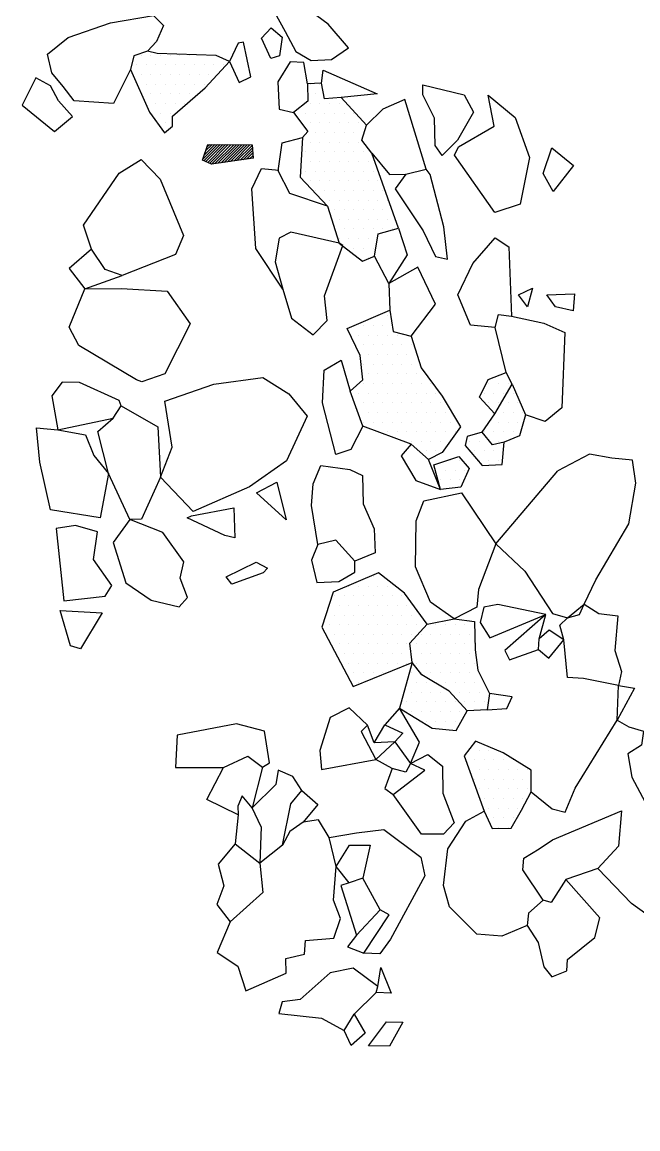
# Model space of a CAD drawing. Header units: metres. Extents: x 384 to 653, y -2222 to -1840.
# Drawn here: x 493.3 to 573, y -2124 to -1980.7 of the extents above; entities that cross this region are included whole.
import ezdxf

# ---------------------------------------------------------------- set-up
doc = ezdxf.new("R2010")
doc.units = ezdxf.units.M
doc.header["$LTSCALE"] = 25
doc.header["$MEASUREMENT"] = 0
doc.layers.get('0').update_dxf_attribs({"linetype": 'CONTINUOUS'})
for name, color, linetype in [('KNOCHEN', 2, 'CONTINUOUS'), ('STEINE', 4, 'CONTINUOUS'), ('STEINESCHRAFF', 4, 'CONTINUOUS')]:
    doc.layers.add(name, color=color, linetype=linetype)

# ---------------------------------------------------------------- blocks, each defined once
blk = doc.blocks.new('*X12')
at = {"color": 0}
for p, q in [((508.75, -1985), (508.75, -1985)), ((510, -1985), (510, -1985)), ((511.25, -1985), (511.25, -1985)), ((512.5, -1985), (512.5, -1985)), ((513.75, -1985), (513.75, -1985)), ((515, -1985), (515, -1985)), ((516.25, -1985), (516.25, -1985)), ((508.125, -1986.25), (508.125, -1986.25)), ((509.375, -1986.25), (509.375, -1986.25)), ((510.625, -1986.25), (510.625, -1986.25)), ((511.875, -1986.25), (511.875, -1986.25)), ((513.125, -1986.25), (513.125, -1986.25)), ((514.375, -1986.25), (514.375, -1986.25)), ((515.625, -1986.25), (515.625, -1986.25)), ((516.875, -1986.25), (516.875, -1986.25)), ((518.125, -1986.25), (518.125, -1986.25)), ((519.375, -1986.25), (519.375, -1986.25)), ((508.75, -1987.5), (508.75, -1987.5)), ((510, -1987.5), (510, -1987.5)), ((511.25, -1987.5), (511.25, -1987.5)), ((512.5, -1987.5), (512.5, -1987.5)), ((513.75, -1987.5), (513.75, -1987.5)), ((515, -1987.5), (515, -1987.5)), ((516.25, -1987.5), (516.25, -1987.5)), ((517.5, -1987.5), (517.5, -1987.5)), ((509.375, -1988.75), (509.375, -1988.75)), ((510.625, -1988.75), (510.625, -1988.75)), ((511.875, -1988.75), (511.875, -1988.75)), ((513.125, -1988.75), (513.125, -1988.75)), ((514.375, -1988.75), (514.375, -1988.75)), ((515.625, -1988.75), (515.625, -1988.75)), ((516.875, -1988.75), (516.875, -1988.75)), ((530.625, -1988.75), (530.625, -1988.75)), ((531.875, -1988.75), (531.875, -1988.75)), ((510, -1990), (510, -1990)), ((511.25, -1990), (511.25, -1990)), ((512.5, -1990), (512.5, -1990)), ((513.75, -1990), (513.75, -1990)), ((515, -1990), (515, -1990)), ((531.25, -1990), (531.25, -1990)), ((509.375, -1991.25), (509.375, -1991.25)), ((510.625, -1991.25), (510.625, -1991.25)), ((511.875, -1991.25), (511.875, -1991.25)), ((513.125, -1991.25), (513.125, -1991.25)), ((514.375, -1991.25), (514.375, -1991.25)), ((530.625, -1991.25), (530.625, -1991.25)), ((531.875, -1991.25), (531.875, -1991.25)), ((533.125, -1991.25), (533.125, -1991.25)), ((534.375, -1991.25), (534.375, -1991.25)), ((510, -1992.5), (510, -1992.5)), ((511.25, -1992.5), (511.25, -1992.5)), ((511.875, -1993.75), (511.875, -1993.75)), ((512.5, -1992.5), (512.5, -1992.5)), ((528.75, -1992.5), (528.75, -1992.5)), ((530, -1992.5), (530, -1992.5)), ((530.625, -1993.75), (530.625, -1993.75)), ((531.25, -1992.5), (531.25, -1992.5)), ((531.875, -1993.75), (531.875, -1993.75)), ((532.5, -1992.5), (532.5, -1992.5)), ((533.125, -1993.75), (533.125, -1993.75)), ((533.75, -1992.5), (533.75, -1992.5)), ((534.375, -1993.75), (534.375, -1993.75)), ((535, -1992.5), (535, -1992.5)), ((535.625, -1993.75), (535.625, -1993.75)), ((536.25, -1992.5), (536.25, -1992.5)), ((536.875, -1993.75), (536.875, -1993.75)), ((531.25, -1995), (531.25, -1995)), ((532.5, -1995), (532.5, -1995)), ((533.75, -1995), (533.75, -1995)), ((535, -1995), (535, -1995)), ((536.25, -1995), (536.25, -1995)), ((537.5, -1995), (537.5, -1995)), ((530.625, -1996.25), (530.625, -1996.25)), ((531.875, -1996.25), (531.875, -1996.25)), ((533.125, -1996.25), (533.125, -1996.25)), ((534.375, -1996.25), (534.375, -1996.25)), ((535.625, -1996.25), (535.625, -1996.25)), ((536.875, -1996.25), (536.875, -1996.25)), ((530, -1997.5), (530, -1997.5)), ((531.25, -1997.5), (531.25, -1997.5)), ((532.5, -1997.5), (532.5, -1997.5)), ((533.75, -1997.5), (533.75, -1997.5)), ((535, -1997.5), (535, -1997.5)), ((536.25, -1997.5), (536.25, -1997.5)), ((537.5, -1997.5), (537.5, -1997.5)), ((530.625, -1998.75), (530.625, -1998.75)), ((531.875, -1998.75), (531.875, -1998.75)), ((533.125, -1998.75), (533.125, -1998.75)), ((534.375, -1998.75), (534.375, -1998.75)), ((535.625, -1998.75), (535.625, -1998.75)), ((536.875, -1998.75), (536.875, -1998.75)), ((538.125, -1998.75), (538.125, -1998.75)), ((530, -2000), (530, -2000)), ((531.25, -2000), (531.25, -2000)), ((532.5, -2000), (532.5, -2000)), ((533.75, -2000), (533.75, -2000)), ((535, -2000), (535, -2000)), ((536.25, -2000), (536.25, -2000)), ((537.5, -2000), (537.5, -2000)), ((538.75, -2000), (538.75, -2000)), ((530.625, -2001.25), (530.625, -2001.25)), ((531.875, -2001.25), (531.875, -2001.25)), ((533.125, -2001.25), (533.125, -2001.25)), ((534.375, -2001.25), (534.375, -2001.25)), ((535.625, -2001.25), (535.625, -2001.25)), ((536.875, -2001.25), (536.875, -2001.25)), ((538.125, -2001.25), (538.125, -2001.25)), ((539.375, -2001.25), (539.375, -2001.25)), ((531.25, -2002.5), (531.25, -2002.5)), ((532.5, -2002.5), (532.5, -2002.5)), ((533.125, -2003.75), (533.125, -2003.75)), ((533.75, -2002.5), (533.75, -2002.5)), ((534.375, -2003.75), (534.375, -2003.75)), ((535, -2002.5), (535, -2002.5)), ((535.625, -2003.75), (535.625, -2003.75)), ((536.25, -2002.5), (536.25, -2002.5)), ((536.875, -2003.75), (536.875, -2003.75)), ((537.5, -2002.5), (537.5, -2002.5)), ((538.125, -2003.75), (538.125, -2003.75)), ((538.75, -2002.5), (538.75, -2002.5)), ((539.375, -2003.75), (539.375, -2003.75)), ((540, -2002.5), (540, -2002.5)), ((540.625, -2003.75), (540.625, -2003.75)), ((533.75, -2005), (533.75, -2005)), ((535, -2005), (535, -2005)), ((536.25, -2005), (536.25, -2005)), ((537.5, -2005), (537.5, -2005)), ((538.75, -2005), (538.75, -2005)), ((540, -2005), (540, -2005)), ((534.375, -2006.25), (534.375, -2006.25)), ((535.625, -2006.25), (535.625, -2006.25)), ((536.875, -2006.25), (536.875, -2006.25)), ((538.125, -2006.25), (538.125, -2006.25)), ((539.375, -2006.25), (539.375, -2006.25)), ((540.625, -2006.25), (540.625, -2006.25)), ((535, -2007.5), (535, -2007.5)), ((536.25, -2007.5), (536.25, -2007.5)), ((537.5, -2007.5), (537.5, -2007.5)), ((538.75, -2007.5), (538.75, -2007.5)), ((540, -2007.5), (540, -2007.5)), ((541.25, -2007.5), (541.25, -2007.5)), ((534.375, -2008.75), (534.375, -2008.75)), ((535.625, -2008.75), (535.625, -2008.75)), ((536.875, -2008.75), (536.875, -2008.75)), ((538.125, -2008.75), (538.125, -2008.75)), ((536.25, -2010), (536.25, -2010)), ((537.5, -2010), (537.5, -2010)), ((538.75, -2010), (538.75, -2010)), ((536.875, -2011.25), (536.875, -2011.25)), ((538.125, -2011.25), (538.125, -2011.25)), ((539.375, -2018.75), (539.375, -2018.75)), ((540.625, -2018.75), (540.625, -2018.75)), ((537.5, -2020), (537.5, -2020)), ((538.75, -2020), (538.75, -2020)), ((540, -2020), (540, -2020)), ((536.875, -2021.25), (536.875, -2021.25)), ((538.125, -2021.25), (538.125, -2021.25)), ((539.375, -2021.25), (539.375, -2021.25)), ((540.625, -2021.25), (540.625, -2021.25)), ((541.875, -2021.25), (541.875, -2021.25)), ((543.125, -2021.25), (543.125, -2021.25)), ((537.5, -2022.5), (537.5, -2022.5)), ((538.125, -2023.75), (538.125, -2023.75)), ((538.75, -2022.5), (538.75, -2022.5)), ((539.375, -2023.75), (539.375, -2023.75)), ((540, -2022.5), (540, -2022.5)), ((540.625, -2023.75), (540.625, -2023.75)), ((541.25, -2022.5), (541.25, -2022.5)), ((541.875, -2023.75), (541.875, -2023.75)), ((542.5, -2022.5), (542.5, -2022.5)), ((543.125, -2023.75), (543.125, -2023.75)), ((543.75, -2022.5), (543.75, -2022.5)), ((544.375, -2023.75), (544.375, -2023.75)), ((537.5, -2025), (537.5, -2025)), ((538.75, -2025), (538.75, -2025)), ((540, -2025), (540, -2025)), ((541.25, -2025), (541.25, -2025)), ((542.5, -2025), (542.5, -2025)), ((543.75, -2025), (543.75, -2025)), ((538.125, -2026.25), (538.125, -2026.25)), ((539.375, -2026.25), (539.375, -2026.25)), ((540.625, -2026.25), (540.625, -2026.25)), ((541.875, -2026.25), (541.875, -2026.25)), ((543.125, -2026.25), (543.125, -2026.25)), ((544.375, -2026.25), (544.375, -2026.25)), ((555.625, -2026.25), (555.625, -2026.25)), ((537.5, -2027.5), (537.5, -2027.5)), ((538.75, -2027.5), (538.75, -2027.5)), ((540, -2027.5), (540, -2027.5)), ((541.25, -2027.5), (541.25, -2027.5)), ((542.5, -2027.5), (542.5, -2027.5)), ((543.75, -2027.5), (543.75, -2027.5)), ((545, -2027.5), (545, -2027.5)), ((546.25, -2027.5), (546.25, -2027.5)), ((553.75, -2027.5), (553.75, -2027.5)), ((555, -2027.5), (555, -2027.5)), ((556.25, -2027.5), (556.25, -2027.5)), ((536.875, -2028.75), (536.875, -2028.75)), ((538.125, -2028.75), (538.125, -2028.75)), ((539.375, -2028.75), (539.375, -2028.75)), ((540.625, -2028.75), (540.625, -2028.75)), ((541.875, -2028.75), (541.875, -2028.75)), ((543.125, -2028.75), (543.125, -2028.75)), ((544.375, -2028.75), (544.375, -2028.75)), ((545.625, -2028.75), (545.625, -2028.75)), ((546.875, -2028.75), (546.875, -2028.75)), ((553.125, -2028.75), (553.125, -2028.75)), ((554.375, -2028.75), (554.375, -2028.75)), ((555.625, -2028.75), (555.625, -2028.75)), ((556.875, -2028.75), (556.875, -2028.75)), ((537.5, -2030), (537.5, -2030)), ((538.75, -2030), (538.75, -2030)), ((540, -2030), (540, -2030)), ((541.25, -2030), (541.25, -2030)), ((542.5, -2030), (542.5, -2030)), ((543.75, -2030), (543.75, -2030)), ((545, -2030), (545, -2030)), ((546.25, -2030), (546.25, -2030)), ((547.5, -2030), (547.5, -2030)), ((553.75, -2030), (553.75, -2030)), ((555, -2030), (555, -2030)), ((556.25, -2030), (556.25, -2030)), ((557.5, -2030), (557.5, -2030)), ((536.875, -2031.25), (536.875, -2031.25)), ((537.5, -2032.5), (537.5, -2032.5)), ((538.125, -2031.25), (538.125, -2031.25)), ((538.75, -2032.5), (538.75, -2032.5)), ((539.375, -2031.25), (539.375, -2031.25)), ((540, -2032.5), (540, -2032.5)), ((540.625, -2031.25), (540.625, -2031.25)), ((541.25, -2032.5), (541.25, -2032.5)), ((541.875, -2031.25), (541.875, -2031.25)), ((542.5, -2032.5), (542.5, -2032.5)), ((543.125, -2031.25), (543.125, -2031.25)), ((543.75, -2032.5), (543.75, -2032.5)), ((544.375, -2031.25), (544.375, -2031.25)), ((545, -2032.5), (545, -2032.5)), ((545.625, -2031.25), (545.625, -2031.25)), ((546.25, -2032.5), (546.25, -2032.5)), ((546.875, -2031.25), (546.875, -2031.25)), ((547.5, -2032.5), (547.5, -2032.5)), ((548.125, -2031.25), (548.125, -2031.25)), ((548.75, -2032.5), (548.75, -2032.5)), ((554.375, -2031.25), (554.375, -2031.25)), ((555, -2032.5), (555, -2032.5)), ((555.625, -2031.25), (555.625, -2031.25)), ((556.25, -2032.5), (556.25, -2032.5)), ((556.875, -2031.25), (556.875, -2031.25)), ((557.5, -2032.5), (557.5, -2032.5)), ((558.125, -2031.25), (558.125, -2031.25)), ((539.375, -2033.75), (539.375, -2033.75)), ((540.625, -2033.75), (540.625, -2033.75)), ((541.875, -2033.75), (541.875, -2033.75)), ((543.125, -2033.75), (543.125, -2033.75)), ((544.375, -2033.75), (544.375, -2033.75)), ((545.625, -2033.75), (545.625, -2033.75)), ((546.875, -2033.75), (546.875, -2033.75)), ((548.125, -2033.75), (548.125, -2033.75)), ((549.375, -2033.75), (549.375, -2033.75)), ((553.125, -2033.75), (553.125, -2033.75)), ((554.375, -2033.75), (554.375, -2033.75)), ((555.625, -2033.75), (555.625, -2033.75)), ((556.875, -2033.75), (556.875, -2033.75)), ((543.75, -2035), (543.75, -2035)), ((545, -2035), (545, -2035)), ((546.25, -2035), (546.25, -2035)), ((547.5, -2035), (547.5, -2035)), ((551.25, -2035), (551.25, -2035)), ((552.5, -2035), (552.5, -2035)), ((553.75, -2035), (553.75, -2035)), ((555, -2035), (555, -2035)), ((545.625, -2036.25), (545.625, -2036.25)), ((546.875, -2036.25), (546.875, -2036.25)), ((551.875, -2036.25), (551.875, -2036.25)), ((553.125, -2036.25), (553.125, -2036.25)), ((554.375, -2036.25), (554.375, -2036.25)), ((555.625, -2036.25), (555.625, -2036.25)), ((548.75, -2037.5), (548.75, -2037.5)), ((550, -2037.5), (550, -2037.5)), ((552.5, -2037.5), (552.5, -2037.5)), ((553.75, -2037.5), (553.75, -2037.5)), ((555, -2037.5), (555, -2037.5)), ((546.875, -2038.75), (546.875, -2038.75)), ((548.125, -2038.75), (548.125, -2038.75)), ((549.375, -2038.75), (549.375, -2038.75)), ((550.625, -2038.75), (550.625, -2038.75)), ((547.5, -2040), (547.5, -2040)), ((548.75, -2040), (548.75, -2040)), ((550, -2040), (550, -2040)), ((538.75, -2052.5), (538.75, -2052.5)), ((540, -2052.5), (540, -2052.5)), ((535.625, -2053.75), (535.625, -2053.75)), ((536.875, -2053.75), (536.875, -2053.75)), ((538.125, -2053.75), (538.125, -2053.75)), ((539.375, -2053.75), (539.375, -2053.75)), ((540.625, -2053.75), (540.625, -2053.75)), ((533.75, -2055), (533.75, -2055)), ((535, -2055), (535, -2055)), ((536.25, -2055), (536.25, -2055)), ((537.5, -2055), (537.5, -2055)), ((538.75, -2055), (538.75, -2055)), ((540, -2055), (540, -2055)), ((541.25, -2055), (541.25, -2055)), ((542.5, -2055), (542.5, -2055)), ((533.125, -2056.25), (533.125, -2056.25)), ((534.375, -2056.25), (534.375, -2056.25)), ((535.625, -2056.25), (535.625, -2056.25)), ((536.875, -2056.25), (536.875, -2056.25)), ((538.125, -2056.25), (538.125, -2056.25)), ((539.375, -2056.25), (539.375, -2056.25)), ((540.625, -2056.25), (540.625, -2056.25)), ((541.875, -2056.25), (541.875, -2056.25)), ((543.125, -2056.25), (543.125, -2056.25)), ((533.75, -2057.5), (533.75, -2057.5)), ((535, -2057.5), (535, -2057.5)), ((536.25, -2057.5), (536.25, -2057.5)), ((537.5, -2057.5), (537.5, -2057.5)), ((538.75, -2057.5), (538.75, -2057.5)), ((540, -2057.5), (540, -2057.5)), ((541.25, -2057.5), (541.25, -2057.5)), ((542.5, -2057.5), (542.5, -2057.5)), ((543.75, -2057.5), (543.75, -2057.5)), ((533.125, -2058.75), (533.125, -2058.75)), ((534.375, -2058.75), (534.375, -2058.75)), ((535.625, -2058.75), (535.625, -2058.75)), ((536.875, -2058.75), (536.875, -2058.75)), ((538.125, -2058.75), (538.125, -2058.75)), ((539.375, -2058.75), (539.375, -2058.75)), ((540.625, -2058.75), (540.625, -2058.75)), ((541.875, -2058.75), (541.875, -2058.75)), ((543.125, -2058.75), (543.125, -2058.75)), ((544.375, -2058.75), (544.375, -2058.75)), ((545.625, -2058.75), (545.625, -2058.75)), ((546.875, -2058.75), (546.875, -2058.75)), ((548.125, -2058.75), (548.125, -2058.75)), ((549.375, -2058.75), (549.375, -2058.75)), ((550.625, -2058.75), (550.625, -2058.75)), ((551.875, -2058.75), (551.875, -2058.75)), ((533.75, -2060), (533.75, -2060)), ((535, -2060), (535, -2060)), ((536.25, -2060), (536.25, -2060)), ((537.5, -2060), (537.5, -2060)), ((538.75, -2060), (538.75, -2060)), ((540, -2060), (540, -2060)), ((541.25, -2060), (541.25, -2060)), ((542.5, -2060), (542.5, -2060)), ((543.75, -2060), (543.75, -2060)), ((545, -2060), (545, -2060)), ((546.25, -2060), (546.25, -2060)), ((547.5, -2060), (547.5, -2060)), ((548.75, -2060), (548.75, -2060)), ((550, -2060), (550, -2060)), ((551.25, -2060), (551.25, -2060)), ((534.375, -2061.25), (534.375, -2061.25)), ((535, -2062.5), (535, -2062.5)), ((535.625, -2061.25), (535.625, -2061.25)), ((536.25, -2062.5), (536.25, -2062.5)), ((536.875, -2061.25), (536.875, -2061.25)), ((537.5, -2062.5), (537.5, -2062.5)), ((538.125, -2061.25), (538.125, -2061.25)), ((538.75, -2062.5), (538.75, -2062.5)), ((539.375, -2061.25), (539.375, -2061.25)), ((540, -2062.5), (540, -2062.5)), ((540.625, -2061.25), (540.625, -2061.25)), ((541.25, -2062.5), (541.25, -2062.5)), ((541.875, -2061.25), (541.875, -2061.25)), ((542.5, -2062.5), (542.5, -2062.5)), ((543.125, -2061.25), (543.125, -2061.25)), ((543.75, -2062.5), (543.75, -2062.5)), ((544.375, -2061.25), (544.375, -2061.25)), ((545, -2062.5), (545, -2062.5)), ((545.625, -2061.25), (545.625, -2061.25)), ((546.25, -2062.5), (546.25, -2062.5)), ((546.875, -2061.25), (546.875, -2061.25)), ((547.5, -2062.5), (547.5, -2062.5)), ((548.125, -2061.25), (548.125, -2061.25)), ((548.75, -2062.5), (548.75, -2062.5)), ((549.375, -2061.25), (549.375, -2061.25)), ((550, -2062.5), (550, -2062.5)), ((550.625, -2061.25), (550.625, -2061.25)), ((551.25, -2062.5), (551.25, -2062.5)), ((551.875, -2061.25), (551.875, -2061.25)), ((535.625, -2063.75), (535.625, -2063.75)), ((536.875, -2063.75), (536.875, -2063.75)), ((538.125, -2063.75), (538.125, -2063.75)), ((539.375, -2063.75), (539.375, -2063.75)), ((540.625, -2063.75), (540.625, -2063.75)), ((541.875, -2063.75), (541.875, -2063.75)), ((543.125, -2063.75), (543.125, -2063.75)), ((544.375, -2063.75), (544.375, -2063.75)), ((545.625, -2063.75), (545.625, -2063.75)), ((546.875, -2063.75), (546.875, -2063.75)), ((548.125, -2063.75), (548.125, -2063.75)), ((549.375, -2063.75), (549.375, -2063.75)), ((550.625, -2063.75), (550.625, -2063.75)), ((551.875, -2063.75), (551.875, -2063.75)), ((536.25, -2065), (536.25, -2065)), ((537.5, -2065), (537.5, -2065)), ((538.75, -2065), (538.75, -2065)), ((540, -2065), (540, -2065)), ((543.75, -2065), (543.75, -2065)), ((545, -2065), (545, -2065)), ((546.25, -2065), (546.25, -2065)), ((547.5, -2065), (547.5, -2065)), ((548.75, -2065), (548.75, -2065)), ((550, -2065), (550, -2065)), ((551.25, -2065), (551.25, -2065)), ((552.5, -2065), (552.5, -2065)), ((536.875, -2066.25), (536.875, -2066.25)), ((543.125, -2066.25), (543.125, -2066.25)), ((544.375, -2066.25), (544.375, -2066.25)), ((545.625, -2066.25), (545.625, -2066.25)), ((546.875, -2066.25), (546.875, -2066.25)), ((548.125, -2066.25), (548.125, -2066.25)), ((549.375, -2066.25), (549.375, -2066.25)), ((550.625, -2066.25), (550.625, -2066.25)), ((551.875, -2066.25), (551.875, -2066.25)), ((553.125, -2066.25), (553.125, -2066.25)), ((543.75, -2067.5), (543.75, -2067.5)), ((545, -2067.5), (545, -2067.5)), ((546.25, -2067.5), (546.25, -2067.5)), ((547.5, -2067.5), (547.5, -2067.5)), ((548.75, -2067.5), (548.75, -2067.5)), ((550, -2067.5), (550, -2067.5)), ((551.25, -2067.5), (551.25, -2067.5)), ((552.5, -2067.5), (552.5, -2067.5)), ((553.75, -2067.5), (553.75, -2067.5)), ((543.125, -2068.75), (543.125, -2068.75)), ((544.375, -2068.75), (544.375, -2068.75)), ((545.625, -2068.75), (545.625, -2068.75)), ((546.875, -2068.75), (546.875, -2068.75)), ((548.125, -2068.75), (548.125, -2068.75)), ((549.375, -2068.75), (549.375, -2068.75)), ((550.625, -2068.75), (550.625, -2068.75)), ((551.875, -2068.75), (551.875, -2068.75)), ((553.125, -2068.75), (553.125, -2068.75)), ((543.75, -2070), (543.75, -2070)), ((545, -2070), (545, -2070)), ((546.25, -2070), (546.25, -2070)), ((547.5, -2070), (547.5, -2070)), ((548.75, -2070), (548.75, -2070)), ((550, -2070), (550, -2070)), ((545.625, -2071.25), (545.625, -2071.25)), ((546.875, -2071.25), (546.875, -2071.25)), ((548.125, -2071.25), (548.125, -2071.25)), ((549.375, -2071.25), (549.375, -2071.25)), ((551.25, -2075), (551.25, -2075)), ((552.5, -2075), (552.5, -2075)), ((553.75, -2075), (553.75, -2075)), ((551.875, -2076.25), (551.875, -2076.25)), ((553.125, -2076.25), (553.125, -2076.25)), ((554.375, -2076.25), (554.375, -2076.25)), ((555.625, -2076.25), (555.625, -2076.25)), ((556.875, -2076.25), (556.875, -2076.25)), ((551.25, -2077.5), (551.25, -2077.5)), ((552.5, -2077.5), (552.5, -2077.5)), ((553.75, -2077.5), (553.75, -2077.5)), ((555, -2077.5), (555, -2077.5)), ((556.25, -2077.5), (556.25, -2077.5)), ((557.5, -2077.5), (557.5, -2077.5)), ((558.75, -2077.5), (558.75, -2077.5)), ((551.875, -2078.75), (551.875, -2078.75)), ((553.125, -2078.75), (553.125, -2078.75)), ((554.375, -2078.75), (554.375, -2078.75)), ((555.625, -2078.75), (555.625, -2078.75)), ((556.875, -2078.75), (556.875, -2078.75)), ((558.125, -2078.75), (558.125, -2078.75)), ((552.5, -2080), (552.5, -2080)), ((553.125, -2081.25), (553.125, -2081.25)), ((553.75, -2080), (553.75, -2080)), ((554.375, -2081.25), (554.375, -2081.25)), ((555, -2080), (555, -2080)), ((555.625, -2081.25), (555.625, -2081.25)), ((556.25, -2080), (556.25, -2080)), ((556.875, -2081.25), (556.875, -2081.25)), ((557.5, -2080), (557.5, -2080)), ((558.125, -2081.25), (558.125, -2081.25)), ((558.75, -2080), (558.75, -2080)), ((553.75, -2082.5), (553.75, -2082.5)), ((555, -2082.5), (555, -2082.5)), ((556.25, -2082.5), (556.25, -2082.5)), ((557.5, -2082.5), (557.5, -2082.5)), ((554.375, -2083.75), (554.375, -2083.75)), ((555.625, -2083.75), (555.625, -2083.75)), ((556.875, -2083.75), (556.875, -2083.75)), ((555, -2085), (555, -2085)), ((556.25, -2085), (556.25, -2085))]:
    blk.add_line(p, q, dxfattribs=at)
blk = doc.blocks.new('*X13')
at = {"color": 0}
for p, q in [((583.125, -2106.25), (583.125, -2106.25)), ((584.375, -2106.25), (584.375, -2106.25)), ((585.625, -2106.25), (585.625, -2106.25)), ((580, -2107.5), (580, -2107.5)), ((581.25, -2107.5), (581.25, -2107.5)), ((582.5, -2107.5), (582.5, -2107.5)), ((583.75, -2107.5), (583.75, -2107.5)), ((585, -2107.5), (585, -2107.5)), ((586.25, -2107.5), (586.25, -2107.5)), ((579.375, -2108.75), (579.375, -2108.75)), ((580.625, -2108.75), (580.625, -2108.75)), ((581.875, -2108.75), (581.875, -2108.75)), ((583.125, -2108.75), (583.125, -2108.75)), ((584.375, -2108.75), (584.375, -2108.75)), ((585.625, -2108.75), (585.625, -2108.75)), ((586.875, -2108.75), (586.875, -2108.75)), ((578.125, -2111.25), (578.125, -2111.25)), ((578.75, -2110), (578.75, -2110)), ((579.375, -2111.25), (579.375, -2111.25)), ((580, -2110), (580, -2110)), ((580.625, -2111.25), (580.625, -2111.25)), ((581.25, -2110), (581.25, -2110)), ((581.875, -2111.25), (581.875, -2111.25)), ((582.5, -2110), (582.5, -2110)), ((583.125, -2111.25), (583.125, -2111.25)), ((583.75, -2110), (583.75, -2110)), ((584.375, -2111.25), (584.375, -2111.25)), ((585, -2110), (585, -2110)), ((585.625, -2111.25), (585.625, -2111.25)), ((586.25, -2110), (586.25, -2110)), ((586.875, -2111.25), (586.875, -2111.25)), ((587.5, -2110), (587.5, -2110)), ((588.125, -2111.25), (588.125, -2111.25)), ((580, -2112.5), (580, -2112.5)), ((581.25, -2112.5), (581.25, -2112.5)), ((582.5, -2112.5), (582.5, -2112.5)), ((583.75, -2112.5), (583.75, -2112.5)), ((585, -2112.5), (585, -2112.5)), ((586.25, -2112.5), (586.25, -2112.5)), ((587.5, -2112.5), (587.5, -2112.5)), ((580.625, -2113.75), (580.625, -2113.75)), ((581.875, -2113.75), (581.875, -2113.75)), ((583.125, -2113.75), (583.125, -2113.75)), ((584.375, -2113.75), (584.375, -2113.75)), ((585.625, -2113.75), (585.625, -2113.75)), ((586.875, -2113.75), (586.875, -2113.75)), ((581.25, -2115), (581.25, -2115)), ((582.5, -2115), (582.5, -2115)), ((583.75, -2115), (583.75, -2115)), ((585, -2115), (585, -2115)), ((586.25, -2115), (586.25, -2115)), ((581.875, -2116.25), (581.875, -2116.25)), ((583.125, -2116.25), (583.125, -2116.25)), ((584.375, -2116.25), (584.375, -2116.25)), ((585.625, -2116.25), (585.625, -2116.25)), ((586.875, -2116.25), (586.875, -2116.25)), ((582.5, -2117.5), (582.5, -2117.5)), ((583.75, -2117.5), (583.75, -2117.5)), ((585, -2117.5), (585, -2117.5)), ((586.25, -2117.5), (586.25, -2117.5)), ((558.125, -2206.25), (558.125, -2206.25)), ((559.375, -2206.25), (559.375, -2206.25)), ((560.625, -2206.25), (560.625, -2206.25)), ((556.875, -2208.75), (556.875, -2208.75)), ((557.5, -2207.5), (557.5, -2207.5)), ((558.125, -2208.75), (558.125, -2208.75)), ((558.75, -2207.5), (558.75, -2207.5)), ((559.375, -2208.75), (559.375, -2208.75)), ((560, -2207.5), (560, -2207.5)), ((560.625, -2208.75), (560.625, -2208.75)), ((561.25, -2207.5), (561.25, -2207.5)), ((561.875, -2208.75), (561.875, -2208.75)), ((562.5, -2207.5), (562.5, -2207.5)), ((563.125, -2208.75), (563.125, -2208.75)), ((564.375, -2208.75), (564.375, -2208.75)), ((556.25, -2210), (556.25, -2210)), ((557.5, -2210), (557.5, -2210)), ((558.75, -2210), (558.75, -2210)), ((560, -2210), (560, -2210)), ((561.25, -2210), (561.25, -2210)), ((562.5, -2210), (562.5, -2210)), ((563.75, -2210), (563.75, -2210)), ((565, -2210), (565, -2210)), ((566.25, -2210), (566.25, -2210)), ((556.875, -2211.25), (556.875, -2211.25)), ((558.125, -2211.25), (558.125, -2211.25)), ((559.375, -2211.25), (559.375, -2211.25)), ((560.625, -2211.25), (560.625, -2211.25)), ((561.875, -2211.25), (561.875, -2211.25)), ((563.125, -2211.25), (563.125, -2211.25)), ((564.375, -2211.25), (564.375, -2211.25)), ((565.625, -2211.25), (565.625, -2211.25)), ((566.875, -2211.25), (566.875, -2211.25)), ((557.5, -2212.5), (557.5, -2212.5)), ((558.75, -2212.5), (558.75, -2212.5)), ((560, -2212.5), (560, -2212.5)), ((561.25, -2212.5), (561.25, -2212.5)), ((562.5, -2212.5), (562.5, -2212.5)), ((563.75, -2212.5), (563.75, -2212.5)), ((565, -2212.5), (565, -2212.5)), ((566.25, -2212.5), (566.25, -2212.5)), ((558.125, -2213.75), (558.125, -2213.75)), ((559.375, -2213.75), (559.375, -2213.75)), ((560.625, -2213.75), (560.625, -2213.75)), ((561.875, -2213.75), (561.875, -2213.75)), ((563.125, -2213.75), (563.125, -2213.75)), ((564.375, -2213.75), (564.375, -2213.75)), ((565.625, -2213.75), (565.625, -2213.75)), ((566.875, -2213.75), (566.875, -2213.75)), ((557.5, -2215), (557.5, -2215)), ((558.75, -2215), (558.75, -2215)), ((560, -2215), (560, -2215)), ((561.25, -2215), (561.25, -2215)), ((562.5, -2215), (562.5, -2215)), ((563.75, -2215), (563.75, -2215)), ((565, -2215), (565, -2215)), ((566.25, -2215), (566.25, -2215)), ((610, -2215), (610, -2215)), ((559.375, -2216.25), (559.375, -2216.25)), ((560.625, -2216.25), (560.625, -2216.25)), ((561.875, -2216.25), (561.875, -2216.25)), ((563.125, -2216.25), (563.125, -2216.25)), ((564.375, -2216.25), (564.375, -2216.25)), ((565.625, -2216.25), (565.625, -2216.25)), ((609.375, -2216.25), (609.375, -2216.25)), ((610.625, -2216.25), (610.625, -2216.25)), ((611.875, -2216.25), (611.875, -2216.25)), ((613.125, -2216.25), (613.125, -2216.25)), ((561.25, -2217.5), (561.25, -2217.5)), ((562.5, -2217.5), (562.5, -2217.5)), ((608.125, -2218.75), (608.125, -2218.75)), ((608.75, -2217.5), (608.75, -2217.5)), ((609.375, -2218.75), (609.375, -2218.75)), ((610, -2217.5), (610, -2217.5)), ((610.625, -2218.75), (610.625, -2218.75)), ((611.25, -2217.5), (611.25, -2217.5)), ((611.875, -2218.75), (611.875, -2218.75)), ((612.5, -2217.5), (612.5, -2217.5)), ((613.125, -2218.75), (613.125, -2218.75)), ((613.75, -2217.5), (613.75, -2217.5)), ((614.375, -2218.75), (614.375, -2218.75)), ((615, -2217.5), (615, -2217.5)), ((608.75, -2220), (608.75, -2220)), ((610, -2220), (610, -2220)), ((611.25, -2220), (611.25, -2220)), ((612.5, -2220), (612.5, -2220)), ((613.75, -2220), (613.75, -2220)), ((613.125, -2221.25), (613.125, -2221.25)), ((614.375, -2221.25), (614.375, -2221.25))]:
    blk.add_line(p, q, dxfattribs=at)
blk = doc.blocks.new('*X14')
at = {"color": 0}
for p, q in [((516.72, -1998.45), (518.61, -1996.57)), ((516.86, -1998.67), (518.96, -1996.57)), ((516.9, -1997.93), (518.26, -1996.56)), ((517.07, -1997.4), (517.91, -1996.56)), ((517.11, -1998.78), (519.31, -1996.58)), ((517.24, -1996.88), (517.56, -1996.55)), ((517.36, -1998.88), (519.66, -1996.58)), ((517.6, -1998.99), (520.01, -1996.58)), ((517.85, -1999.1), (520.36, -1996.59)), ((518.26, -1999.04), (520.71, -1996.59)), ((518.67, -1998.99), (521.06, -1996.6)), ((519.08, -1998.93), (521.41, -1996.6)), ((519.49, -1998.87), (521.76, -1996.6)), ((519.9, -1998.82), (522.11, -1996.61)), ((520.31, -1998.76), (522.45, -1996.61)), ((520.72, -1998.7), (522.8, -1996.62)), ((521.13, -1998.65), (523.11, -1996.67)), ((521.54, -1998.59), (523.14, -1996.99)), ((521.95, -1998.53), (523.16, -1997.32)), ((522.36, -1998.48), (523.19, -1997.64)), ((522.77, -1998.42), (523.22, -1997.97)), ((523.18, -1998.36), (523.25, -1998.29))]:
    blk.add_line(p, q, dxfattribs=at)

msp = doc.modelspace()

# ---------------------------------------------------------------- linework, layer by layer
at = {"layer": 'KNOCHEN'}
msp.add_lwpolyline([(517.85, -1999.1), (516.68, -1998.59), (517.35, -1996.55), (523.11, -1996.62), (523.25, -1998.35), (517.85, -1999.1)], dxfattribs=at)
at = {"layer": 'STEINE'}
for points in [[(535.58, -1984.03), (532.94, -1980.96), (529.17, -1978.2), (525.57, -1975.69), (524.85, -1977.27), (527.38, -1981.91), (528.75, -1984.51), (530.73, -1985.69), (533.38, -1985.55), (535.58, -1984.03)], [(507.34, -1986.84), (505.14, -1991.27), (500.05, -1990.89), (498.63, -1989.05), (497.15, -1987.27), (496.6, -1984.87), (499.26, -1982.69), (504.76, -1980.82), (510.32, -1979.87), (511.64, -1981.15), (510.72, -1983.23), (509.54, -1984.45)], [(525.54, -1985.42), (524.32, -1982.77), (525.55, -1981.45), (526.97, -1982.67), (526.66, -1985.07), (525.54, -1985.42)], [(522.93, -1987.81), (521.98, -1983.32), (521.31, -1983.42), (520.18, -1985.81), (521.4, -1988.52), (522.93, -1987.81)], [(520.18, -1985.81), (518.46, -1985.04), (510.81, -1984.76), (509.54, -1984.45), (507.76, -1985.06), (507.34, -1986.84), (509.82, -1992.35), (511.75, -1995.06), (512.77, -1994.19), (512.78, -1992.87), (517.02, -1989.21), (520.18, -1985.81)], [(530.26, -1988.7), (529.81, -1985.94), (528.03, -1985.84), (526.44, -1988.43), (526.58, -1992), (528.47, -1992.41)], [(499.84, -1992.93), (498.01, -1990.89), (497, -1988.95), (495.11, -1987.92), (493.32, -1991.48), (497.49, -1994.86), (499.84, -1992.93)], [(532.1, -1988.6), (532.31, -1986.92), (539.28, -1990), (534.64, -1990.49)], [(542.07, -2007.38), (538.59, -1997.69), (537.32, -1996), (537.89, -1994.07), (534.64, -1990.49), (532.45, -1990.64), (532.1, -1988.6), (530.26, -1988.7), (530.31, -1990.94), (528.47, -1992.41), (530.29, -1994.86), (529.63, -1995.67), (529.31, -2000.77), (532.86, -2004.55), (534.37, -2009.34), (537.37, -2011.69), (538.95, -2011.04)], [(546.79, -1996.7), (546.7, -1993.13), (545.18, -1990.12), (545.19, -1988.85), (550.53, -1990.14), (551.75, -1992.38), (549.7, -1995.99), (547.71, -1997.97), (546.79, -1996.7)], [(538.59, -1997.69), (540.87, -2000.45), (543.01, -2000.4), (545.61, -1999.75), (542.89, -1990.72), (540.03, -1991.99), (537.89, -1994.07)], [(549.8, -1996.86), (554.44, -1994.17), (553.64, -1990.15), (557.15, -1993.06), (559.02, -1998.26), (557.82, -2004.27), (554.51, -2005.38), (549.29, -1997.93), (549.8, -1996.86)], [(532.86, -2004.55), (527.98, -2002.9), (526.46, -1999.99), (526.98, -1996.33), (529.63, -1995.67)], [(560.79, -2000.31), (561.92, -1997), (564.72, -1999.3), (562.06, -2002.65), (560.79, -2000.31)], [(506.29, -2013.53), (504.05, -2012.76), (502.28, -2010.11), (501.27, -2007), (505.88, -2000.29), (508.73, -1998.51), (511.17, -2001.07), (514.2, -2008.36), (513.18, -2010.8), (506.29, -2013.53)], [(527.07, -2015.28), (523.57, -2010.02), (523.04, -2002.28), (524.32, -1999.68), (526.56, -1999.89)], [(543.01, -2000.4), (541.63, -2002.28), (545.23, -2007.75), (546.85, -2011.06), (548.38, -2011.42), (547.93, -2007.24), (546.17, -2000.46), (545.61, -1999.75)], [(534.37, -2009.34), (528.11, -2007.9), (526.58, -2008.71), (526.06, -2011.76), (527.07, -2015.28), (528.18, -2019.05), (530.98, -2021.2), (532.81, -2019.37), (532.47, -2016.16), (534.83, -2009.65), (534.37, -2009.34)], [(540.78, -2014.56), (538.95, -2011.04), (539.42, -2008.13), (542.07, -2007.38), (543.18, -2010.85), (540.78, -2014.56)], [(554.56, -2020.26), (551.36, -2019.94), (549.74, -2016.01), (551.69, -2011.99), (554.55, -2008.64), (556.33, -2009.82), (556.66, -2018.79)], [(502.28, -2010.11), (499.42, -2012.64), (501.45, -2015.25), (506.29, -2013.53)], [(543.71, -2021.39), (546.83, -2017.23), (544.55, -2012.43), (540.78, -2014.56), (540.92, -2018.02)], [(508.13, -2027.04), (500.66, -2022.58), (499.39, -2020.23), (501.45, -2015.25), (506.18, -2015.21), (512.09, -2015.54), (515.09, -2019.77), (511.8, -2026.28), (508.8, -2027.29), (508.13, -2027.04)], [(558.75, -2017.57), (557.58, -2016.04), (559.42, -2015.18), (558.75, -2017.57)], [(564.66, -2018.1), (562.37, -2017.58), (561.25, -2016.05), (564.82, -2015.91), (564.66, -2018.1)], [(535.79, -2028.5), (537.43, -2027.03), (537.08, -2023.87), (535.41, -2020.4), (540.92, -2018.02), (541.37, -2020.77), (543.71, -2021.39), (544.97, -2025.47), (547.71, -2029.15), (550.09, -2033.13), (547.69, -2036.43), (545.95, -2037.35), (543.67, -2035.35), (537.41, -2033.04), (535.79, -2028.5)], [(556.78, -2027.6), (555.97, -2026.07), (554.56, -2020.26), (554.98, -2018.58), (556.66, -2018.79), (560.88, -2019.72), (563.58, -2020.9), (563.19, -2030.68), (561.05, -2032.45), (558.5, -2031.58)], [(537.41, -2033.04), (535.87, -2036.04), (533.93, -2036.7), (532.22, -2030.02), (532.44, -2025.79), (534.63, -2024.47), (535.79, -2028.5)], [(515.47, -2044.08), (511.25, -2039.63), (512.74, -2035.76), (511.79, -2029.8), (518.12, -2027.58), (524.49, -2026.73), (527.84, -2028.83), (530.23, -2031.74), (527.56, -2037.54), (522.76, -2040.89), (515.47, -2044.08)], [(554.53, -2031.46), (552.55, -2029.27), (553.68, -2026.98), (555.97, -2026.07)], [(506.14, -2030.39), (505.88, -2029.73), (500.75, -2027.37), (498.5, -2027.36), (497.17, -2029.09), (497.93, -2033.53), (505.11, -2032.02)], [(555.74, -2035.13), (554.21, -2035.44), (552.89, -2033.8), (554.53, -2031.46), (556.78, -2027.6), (558.5, -2031.58), (557.73, -2034.28), (555.74, -2035.13)], [(507.26, -2045.12), (504.48, -2039.15), (503.12, -2033.75), (505.11, -2032.02), (506.14, -2030.39), (510.87, -2033.11), (511.25, -2039.63), (508.79, -2045.07), (507.26, -2045.12)], [(497.93, -2033.53), (501.54, -2034.15), (502.6, -2036.85), (504.48, -2039.15), (503.44, -2044.9), (496.98, -2043.86), (495.62, -2037.7), (495.17, -2033.26), (497.93, -2033.53)], [(552.89, -2033.8), (550.95, -2034.36), (550.7, -2035.53), (552.88, -2038.13), (555.48, -2037.99), (555.74, -2035.13)], [(543.67, -2035.35), (542.39, -2036.88), (544.31, -2040.09), (547.47, -2041.22), (545.95, -2037.35)], [(554.63, -2048.27), (558.39, -2051.8), (561.99, -2057.31), (563.92, -2057.88), (566.07, -2056.11), (567.6, -2052.95), (571.86, -2045.68), (572.79, -2040.44), (572.34, -2037.43), (569.69, -2037.17), (566.79, -2036.65), (562.66, -2038.82)], [(531.6, -2048.35), (530.8, -2043.31), (531.02, -2040.51), (531.99, -2038.12), (535.76, -2038.64), (537.39, -2039.41), (537.48, -2043.08), (538.89, -2046.34), (539.04, -2049.45), (536.38, -2050.51)], [(547.47, -2041.22), (546.61, -2038.06), (549.88, -2036.95), (551.2, -2038.53), (550.12, -2040.92), (547.47, -2041.22)], [(554.63, -2048.27), (562.66, -2038.82)], [(527.49, -2045.18), (523.68, -2041.66), (526.28, -2040.29), (527.49, -2045.18)], [(554.63, -2048.27), (552.42, -2054.18), (552.21, -2056.47), (549.25, -2057.99), (546.2, -2055.84), (544.23, -2051.25), (544.35, -2045.29), (545.32, -2042.69), (550.22, -2041.69), (554.63, -2048.27)], [(515.26, -2044.64), (520.72, -2043.63), (520.86, -2047.51), (519.58, -2047.2), (514.7, -2044.89), (515.26, -2044.64)], [(507.26, -2045.12), (505.11, -2048.12), (506.73, -2053.32), (510.03, -2055.57), (513.65, -2056.45), (514.72, -2055.23), (513.76, -2052.73), (514.27, -2050.59), (511.54, -2046.81), (507.26, -2045.12)], [(500.23, -2045.91), (497.73, -2046.31), (498.72, -2055.64), (504.07, -2055.04), (504.94, -2053.67), (502.56, -2050.3), (503.08, -2046.74), (500.23, -2045.91)], [(531.6, -2048.35), (530.78, -2050.39), (531.49, -2053.3), (534.34, -2053.15), (536.38, -2051.94), (536.38, -2050.51), (533.95, -2047.8), (531.6, -2048.35)], [(524.51, -2052.05), (520.48, -2053.52), (519.72, -2052.55), (523.6, -2050.67), (525.07, -2051.44), (524.51, -2052.05)], [(545.78, -2058.69), (542.84, -2054.66), (539.44, -2052.05), (533.57, -2054.53), (532.13, -2059.05), (536.18, -2066.76), (543.83, -2063.63)], [(561.12, -2057.41), (561.12, -2057.41), (554.91, -2056.12), (553.08, -2056.47), (552.61, -2058.46), (553.88, -2060.45), (561.12, -2057.41)], [(570.52, -2066.61), (565.99, -2065.73), (563.95, -2065.57), (563.45, -2060.73), (562.95, -2058.8), (563.92, -2057.88), (565.5, -2057.43), (566.07, -2056.11), (568, -2057.28), (570.44, -2057.6), (570.07, -2062.08), (570.93, -2064.83), (570.52, -2066.61)], [(498.26, -2056.91), (503.66, -2057.23), (500.89, -2061.86), (499.57, -2061.5), (498.26, -2056.91)], [(545.78, -2058.69), (549.25, -2057.99), (551.9, -2058.35), (551.99, -2062.02), (552.34, -2064.62), (553.85, -2067.68), (553.54, -2069.77), (550.94, -2069.91), (548.61, -2067.36), (545.05, -2065.26), (543.83, -2063.63), (543.53, -2061.13), (545.78, -2058.69)], [(561.12, -2057.41), (555.81, -2062.08), (556.42, -2063.31), (560.19, -2061.95), (560.25, -2060.57), (561.12, -2057.41)], [(560.19, -2061.95), (561.51, -2063.07), (563.45, -2060.73), (561.57, -2059.45), (560.25, -2060.57)], [(543.83, -2063.63), (542.18, -2069.58), (546.4, -2072.14), (549.51, -2072.46), (550.94, -2069.91)], [(570.35, -2071.1), (570.52, -2066.61), (572.6, -2066.98), (570.35, -2071.1)], [(553.54, -2069.77), (556.09, -2069.62), (556.76, -2068.1), (553.85, -2067.68)], [(538.05, -2071.76), (535.66, -2069.51), (533.21, -2070.77), (531.88, -2075.05), (532.07, -2077.5), (539.11, -2076.19)], [(543.59, -2076.72), (544.77, -2073.97), (542.18, -2069.58), (540.29, -2071.71)], [(559.21, -2080.38), (561.96, -2082.58), (563.64, -2083.05), (564.92, -2079.94), (570.35, -2071.1)], [(570.35, -2071.1), (571.88, -2071.97), (573.76, -2072.53), (573.5, -2074.37), (571.76, -2075.48), (572.26, -2078.49), (573.98, -2081.75), (576.48, -2082.48), (578.82, -2084.27), (579.97, -2090.13), (582.39, -2097.22), (582.44, -2098.95), (580.14, -2100.01), (578.87, -2099.65), (572.21, -2094.84), (567.84, -2090.34)], [(524.43, -2077.22), (525.35, -2076.66), (524.7, -2072.53), (521.09, -2071.6), (513.39, -2073.06), (513.17, -2077.23), (519.39, -2077.25)], [(538.91, -2074.05), (538.05, -2071.76), (537.23, -2072.57), (539.11, -2076.19)], [(540.29, -2071.71), (542.63, -2072.79), (541.56, -2073.91), (538.91, -2074.05), (540.29, -2071.71)], [(541.24, -2077.37), (539.11, -2076.19), (541.56, -2073.91), (543.59, -2076.72)], [(559.22, -2077.58), (555.61, -2075.33), (552, -2073.84), (550.57, -2075.72), (553.14, -2082.91), (554.16, -2085.16), (556.65, -2085.11), (557.98, -2082.77), (559.21, -2080.38), (559.22, -2077.58)], [(521.3, -2083.37), (517.23, -2081.37), (519.39, -2077.25), (522.55, -2075.78), (524.43, -2077.22), (523.09, -2082.46)], [(541.38, -2080.73), (545.47, -2077.59), (543.59, -2076.72), (543.02, -2077.84), (541.24, -2077.37), (540.27, -2079.97), (541.38, -2080.73)], [(543.59, -2076.72), (545.83, -2075.55), (547.76, -2077.09), (547.8, -2080.55), (549.27, -2084.43), (547.89, -2085.9), (545.04, -2085.89), (541.38, -2080.73)], [(529.52, -2080.24), (528.35, -2078.4), (526.47, -2077.58), (526.16, -2079.46), (523.09, -2082.46)], [(524.25, -2084.91), (523.09, -2082.46), (521.82, -2080.93), (521.26, -2082.25), (521.3, -2083.37), (520.88, -2087.14), (524.09, -2089.65)], [(527.05, -2087.31), (528.13, -2081.97), (529.52, -2080.24), (531.6, -2082.03), (529.71, -2084.31)], [(533.97, -2090.08), (533.06, -2086.31), (531.69, -2084.02), (529.71, -2084.31), (527.97, -2085.53), (527.05, -2087.31), (524.09, -2089.65), (524.48, -2093.42), (520.24, -2097.22), (518.55, -2101.19), (521.24, -2102.98), (522.3, -2106.15), (527.5, -2103.87), (527.46, -2101.98), (529.86, -2101.43), (530.01, -2099.65), (533.68, -2099.36), (534.56, -2096.81), (533.65, -2094.41), (533.97, -2090.08)], [(558.7, -2097.7), (555.44, -2099.07), (552.18, -2098.85), (548.67, -2095.28), (547.87, -2092.52), (548.44, -2087.79), (550.75, -2084.18), (553.14, -2082.91)], [(563.71, -2091.76), (561.82, -2094.71), (560.8, -2094.45), (558.16, -2090.52), (558.27, -2088.99), (560.26, -2087.77), (562, -2086.61), (570.92, -2082.87), (570.55, -2087.45), (567.84, -2090.34), (563.71, -2091.76)], [(524.25, -2084.91), (524.09, -2089.65)], [(533.06, -2086.31), (536.63, -2085.71), (540.15, -2085.26), (544.92, -2088.85), (545.48, -2091.29), (541.02, -2099.48), (539.64, -2101.36), (537.55, -2101.3)], [(520.88, -2087.14), (518.69, -2089.78), (519.44, -2092.59), (518.52, -2094.98), (520.24, -2097.22)], [(535.64, -2092.18), (533.97, -2090.08), (535.71, -2087.29), (538.36, -2087.3), (537.43, -2091.57)], [(539.66, -2095.66), (537.43, -2091.57), (535.64, -2092.18), (534.57, -2092.53), (536.59, -2098.96)], [(560.8, -2094.45), (558.86, -2096.12), (558.7, -2097.7), (560.12, -2099.9), (560.88, -2103.06), (561.89, -2104.34), (563.83, -2103.58), (563.93, -2102.1), (567.46, -2099.26), (568.13, -2096.71), (563.71, -2091.76)], [(537.55, -2101.3), (540.82, -2096.32), (539.66, -2095.66), (536.59, -2098.96), (535.46, -2100.48), (537.55, -2101.3)], [(539.37, -2105.59), (536.17, -2103.24), (533.21, -2103.84), (529.33, -2107.29), (526.98, -2107.59), (526.57, -2109.11), (532.07, -2109.69), (535.02, -2111.33), (536.3, -2109.2), (539.16, -2106.4), (539.37, -2105.59)], [(539.37, -2105.59), (539.78, -2103.14), (541.1, -2106.46), (539.16, -2106.4)], [(536.3, -2109.2), (537.72, -2111.65), (535.93, -2113.27), (535.02, -2111.33)], [(538.17, -2113.28), (540.48, -2110.18), (542.61, -2110.23), (540.87, -2113.34), (538.17, -2113.28)]]:
    msp.add_lwpolyline(points, dxfattribs=at)

# ---------------------------------------------------------------- block references
at = {"layer": 'KNOCHEN'}
msp.add_blockref('*X14', (0, 0), dxfattribs=at)
at = {"layer": 'STEINESCHRAFF'}
for name in ['*X12', '*X13']:
    msp.add_blockref(name, (0, 0), dxfattribs=at)

doc.saveas('drawing.dxf')
